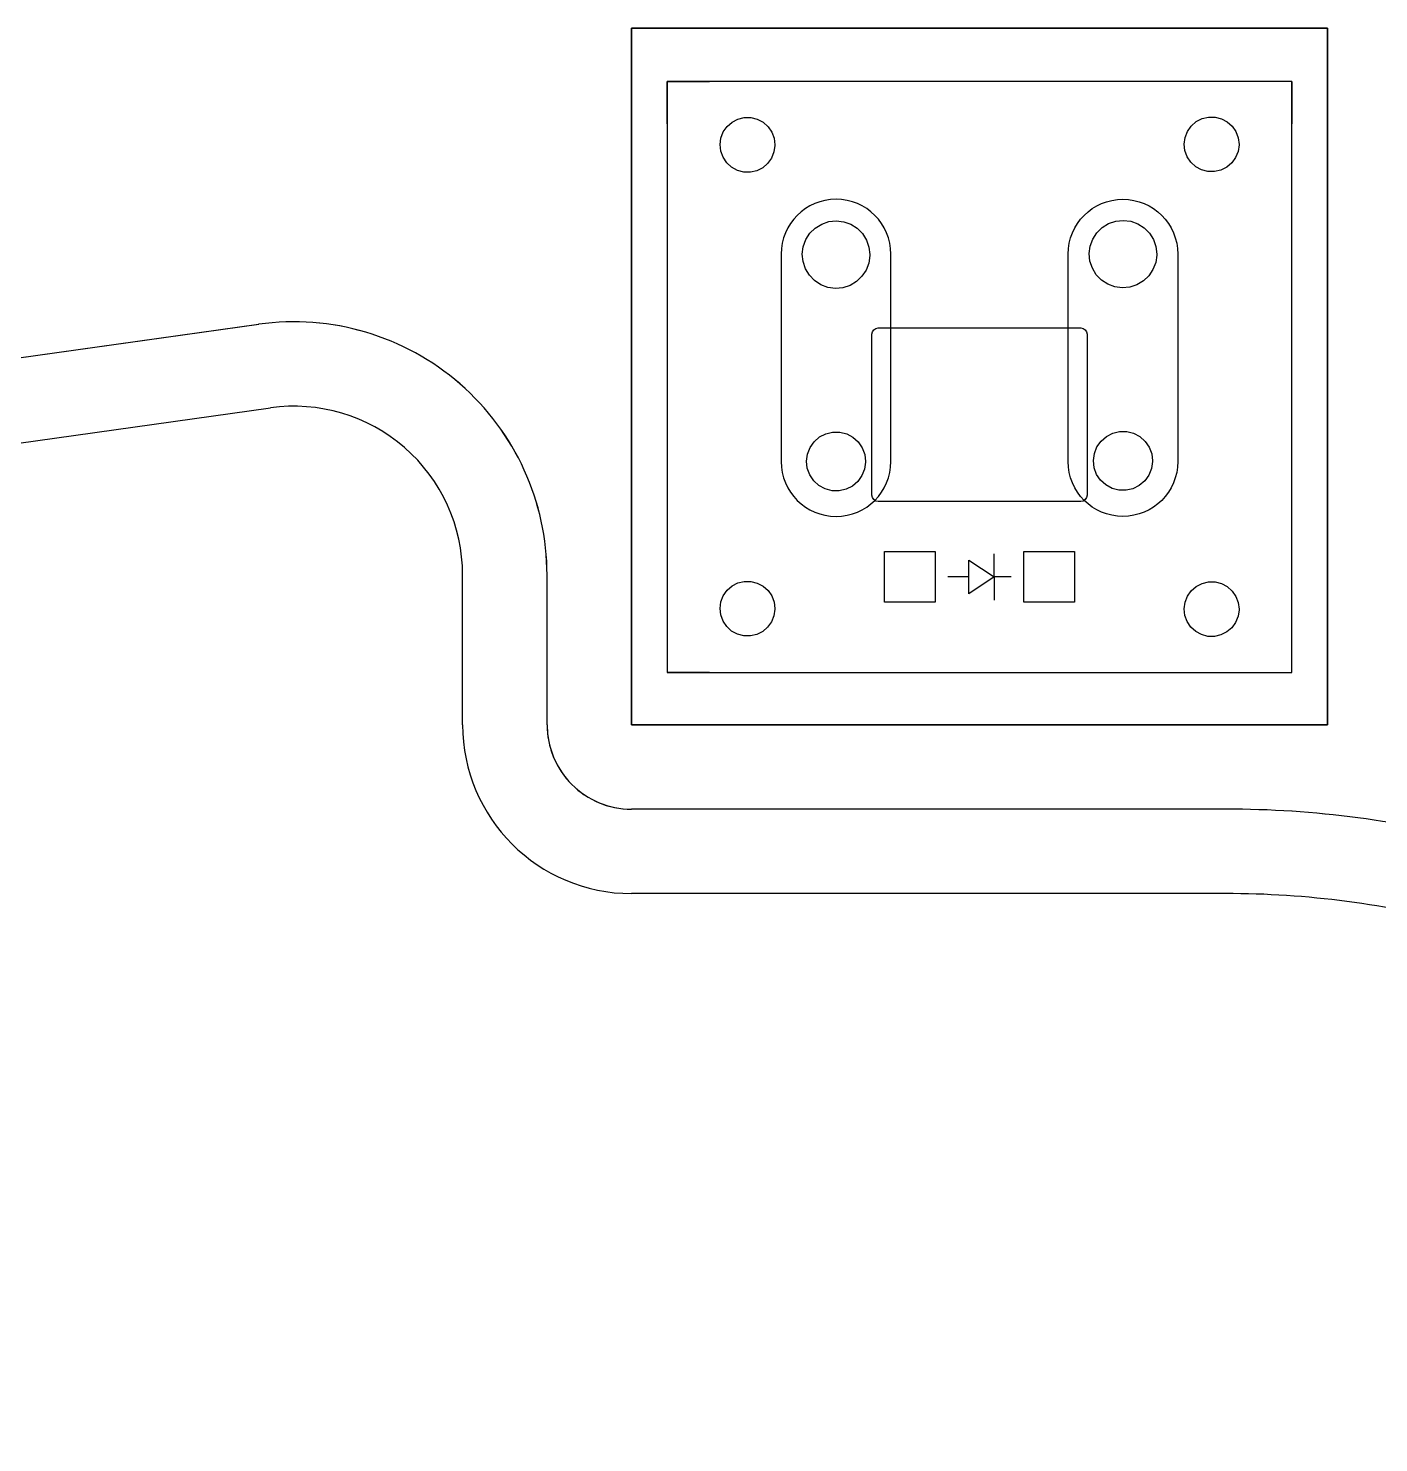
# Model space of a CAD drawing. Header units: inches. Extents: x -4 to 333, y -4 to 107.
# Drawn here: x 60.33 to 92.34, y -2.3 to 31.21 of the extents above; entities that cross this region are included whole.
import ezdxf

# ---------------------------------------------------------------- set-up
doc = ezdxf.new("R2010")
doc.units = ezdxf.units.IN
doc.header["$MEASUREMENT"] = 0
doc.layers.get('0').update_dxf_attribs({"color": 1})
for name, color, linetype in [('KICAD_EXPORT', 12, 'Continuous'), ('OUTLINE_CASE', 5, 'Continuous'), ('OUTLINE_CURVED', 6, 'Continuous')]:
    doc.layers.add(name, color=color, linetype=linetype)

# ---------------------------------------------------------------- blocks, each defined once
blk = doc.blocks.new('switch')
for points in [[(75.655, 33.601), (75.655, 17.101), (92.155, 17.101), (92.155, 33.601), (75.655, 33.601)], [(76.505, 32.339), (76.505, 18.339), (91.305, 18.339), (91.305, 32.339), (76.505, 32.339)]]:
    blk.add_lwpolyline(points)
for points in [[(79.205, 28.25), (79.205, 23.336, 1), (81.805, 23.336), (81.805, 28.25, 1)], [(88.605, 28.25), (88.605, 23.336, -1), (86.005, 23.336), (86.005, 28.25, -1)]]:
    blk.add_lwpolyline(points, format="xyb", close=True)

msp = doc.modelspace()

# ---------------------------------------------------------------- linework, layer by layer
at = {"layer": 'KICAD_EXPORT', "linetype": 'Continuous'}
for p, q in [((74.629, 31.212), (91.129, 31.212)), ((74.629, 14.712), (74.629, 31.212)), ((91.129, 31.212), (91.129, 14.712)), ((75.479, 28.95), (75.479, 29.95)), ((75.479, 29.95), (76.479, 29.95)), ((90.279, 29.95), (89.279, 29.95)), ((90.279, 29.95), (90.279, 28.95)), ((76.806, 28.757), (76.896, 28.885)), ((76.806, 28.757), (76.896, 28.885)), ((76.896, 28.885), (77.014, 28.988)), ((76.896, 28.885), (77.014, 28.988)), ((77.014, 28.988), (77.152, 29.059)), ((77.014, 28.988), (77.152, 29.059)), ((77.152, 29.059), (77.304, 29.096)), ((77.152, 29.059), (77.304, 29.096)), ((77.304, 29.096), (77.46, 29.095)), ((77.304, 29.096), (77.46, 29.095)), ((77.46, 29.095), (77.612, 29.057)), ((77.46, 29.095), (77.612, 29.057)), ((77.612, 29.057), (77.75, 28.984)), ((77.612, 29.057), (77.75, 28.984)), ((77.75, 28.984), (77.866, 28.88)), ((77.75, 28.984), (77.866, 28.88)), ((77.866, 28.88), (77.955, 28.751)), ((77.866, 28.88), (77.955, 28.751)), ((87.806, 28.769), (87.896, 28.897)), ((87.806, 28.769), (87.896, 28.897)), ((87.896, 28.897), (88.014, 29)), ((87.896, 28.897), (88.014, 29)), ((88.014, 29), (88.152, 29.071)), ((88.014, 29), (88.152, 29.071)), ((88.152, 29.071), (88.304, 29.108)), ((88.152, 29.071), (88.304, 29.108)), ((88.304, 29.108), (88.46, 29.107)), ((88.304, 29.108), (88.46, 29.107)), ((88.46, 29.107), (88.612, 29.069)), ((88.46, 29.107), (88.612, 29.069)), ((88.612, 29.069), (88.75, 28.996)), ((88.612, 29.069), (88.75, 28.996)), ((88.75, 28.996), (88.866, 28.892)), ((88.75, 28.996), (88.866, 28.892)), ((88.866, 28.892), (88.955, 28.763)), ((88.866, 28.892), (88.955, 28.763)), ((76.729, 28.457), (76.749, 28.612)), ((76.729, 28.457), (76.749, 28.612)), ((76.749, 28.612), (76.806, 28.757)), ((76.749, 28.612), (76.806, 28.757)), ((77.955, 28.751), (78.01, 28.605)), ((77.955, 28.751), (78.01, 28.605)), ((78.01, 28.605), (78.029, 28.45)), ((78.01, 28.605), (78.029, 28.45)), ((87.729, 28.469), (87.749, 28.624)), ((87.729, 28.469), (87.749, 28.624)), ((87.749, 28.624), (87.806, 28.769)), ((87.749, 28.624), (87.806, 28.769)), ((88.955, 28.763), (89.01, 28.617)), ((88.955, 28.763), (89.01, 28.617)), ((89.01, 28.617), (89.029, 28.462)), ((89.01, 28.617), (89.029, 28.462)), ((76.746, 28.301), (76.729, 28.457)), ((76.746, 28.301), (76.729, 28.457)), ((76.8, 28.155), (76.746, 28.301)), ((76.8, 28.155), (76.746, 28.301)), ((76.887, 28.025), (76.8, 28.155)), ((76.887, 28.025), (76.8, 28.155)), ((78.007, 28.282), (77.948, 28.137)), ((78.007, 28.282), (77.948, 28.137)), ((78.029, 28.436), (78.007, 28.282)), ((78.029, 28.436), (78.007, 28.282)), ((78.029, 28.45), (78.029, 28.436)), ((78.029, 28.45), (78.029, 28.436)), ((87.746, 28.314), (87.729, 28.469)), ((87.746, 28.314), (87.729, 28.469)), ((87.8, 28.167), (87.746, 28.314)), ((87.8, 28.167), (87.746, 28.314)), ((87.887, 28.038), (87.8, 28.167)), ((87.887, 28.038), (87.8, 28.167)), ((89.007, 28.294), (88.949, 28.149)), ((89.007, 28.294), (88.949, 28.149)), ((89.029, 28.449), (89.007, 28.294)), ((89.029, 28.449), (89.007, 28.294)), ((89.029, 28.462), (89.029, 28.449)), ((89.029, 28.462), (89.029, 28.449)), ((77.002, 27.92), (76.887, 28.025)), ((77.002, 27.92), (76.887, 28.025)), ((77.14, 27.846), (77.002, 27.92)), ((77.14, 27.846), (77.002, 27.92)), ((77.291, 27.806), (77.14, 27.846)), ((77.291, 27.806), (77.14, 27.846)), ((77.599, 27.838), (77.447, 27.803)), ((77.599, 27.838), (77.447, 27.803)), ((77.739, 27.909), (77.599, 27.838)), ((77.739, 27.909), (77.599, 27.838)), ((77.857, 28.01), (77.739, 27.909)), ((77.857, 28.01), (77.739, 27.909)), ((77.948, 28.137), (77.857, 28.01)), ((77.948, 28.137), (77.857, 28.01)), ((88.002, 27.932), (87.887, 28.038)), ((88.002, 27.932), (87.887, 28.038)), ((88.14, 27.858), (88.002, 27.932)), ((88.14, 27.858), (88.002, 27.932)), ((88.291, 27.818), (88.14, 27.858)), ((88.291, 27.818), (88.14, 27.858)), ((88.447, 27.816), (88.291, 27.818)), ((88.447, 27.816), (88.291, 27.818)), ((88.599, 27.851), (88.447, 27.816)), ((88.599, 27.851), (88.447, 27.816)), ((88.739, 27.921), (88.599, 27.851)), ((88.739, 27.921), (88.599, 27.851)), ((88.857, 28.022), (88.739, 27.921)), ((88.857, 28.022), (88.739, 27.921)), ((88.949, 28.149), (88.857, 28.022)), ((88.949, 28.149), (88.857, 28.022)), ((77.447, 27.803), (77.291, 27.806)), ((77.447, 27.803), (77.291, 27.806)), ((78.859, 26.356), (78.986, 26.48)), ((78.986, 26.48), (79.138, 26.574)), ((79.138, 26.574), (79.307, 26.631)), ((79.307, 26.631), (79.484, 26.65)), ((79.484, 26.65), (79.662, 26.629)), ((79.662, 26.629), (79.83, 26.569)), ((79.83, 26.569), (79.98, 26.473)), ((85.659, 26.368), (85.786, 26.493)), ((85.786, 26.493), (85.938, 26.586)), ((85.938, 26.586), (86.107, 26.644)), ((86.107, 26.644), (86.284, 26.662)), ((86.284, 26.662), (86.462, 26.641)), ((86.462, 26.641), (86.63, 26.581)), ((86.63, 26.581), (86.78, 26.486)), ((86.78, 26.486), (86.906, 26.359)), ((78.701, 26.038), (78.762, 26.206)), ((78.762, 26.206), (78.859, 26.356)), ((79.98, 26.473), (80.106, 26.347)), ((80.106, 26.347), (80.2, 26.196)), ((80.2, 26.196), (80.259, 26.027)), ((85.501, 26.05), (85.562, 26.218)), ((85.562, 26.218), (85.659, 26.368)), ((86.906, 26.359), (87, 26.208)), ((87, 26.208), (87.059, 26.039)), ((78.679, 25.861), (78.701, 26.038)), ((78.696, 25.684), (78.679, 25.861)), ((80.279, 25.828), (80.254, 25.651)), ((80.259, 26.027), (80.279, 25.85)), ((80.279, 25.85), (80.279, 25.828)), ((85.479, 25.873), (85.501, 26.05)), ((85.496, 25.696), (85.479, 25.873)), ((87.079, 25.84), (87.054, 25.663)), ((87.059, 26.039), (87.079, 25.862)), ((87.079, 25.862), (87.079, 25.84)), ((78.753, 25.514), (78.696, 25.684)), ((78.845, 25.362), (78.753, 25.514)), ((80.19, 25.484), (80.092, 25.336)), ((80.254, 25.651), (80.19, 25.484)), ((85.553, 25.527), (85.496, 25.696)), ((85.645, 25.374), (85.553, 25.527)), ((86.99, 25.497), (86.892, 25.348)), ((87.054, 25.663), (86.99, 25.497)), ((78.969, 25.234), (78.845, 25.362)), ((79.118, 25.136), (78.969, 25.234)), ((79.285, 25.074), (79.118, 25.136)), ((79.963, 25.213), (79.809, 25.121)), ((80.092, 25.336), (79.963, 25.213)), ((85.769, 25.246), (85.645, 25.374)), ((85.918, 25.148), (85.769, 25.246)), ((86.085, 25.086), (85.918, 25.148)), ((86.609, 25.134), (86.44, 25.079)), ((86.763, 25.225), (86.609, 25.134)), ((86.892, 25.348), (86.763, 25.225)), ((79.462, 25.05), (79.285, 25.074)), ((79.64, 25.066), (79.462, 25.05)), ((79.809, 25.121), (79.64, 25.066)), ((86.262, 25.062), (86.085, 25.086)), ((86.44, 25.079), (86.262, 25.062)), ((26.45, 18.671), (65.794, 24.2)), ((80.329, 23.962), (80.34, 24.019)), ((80.329, 23.962), (80.34, 24.019)), ((80.329, 20.15), (80.329, 23.962)), ((80.329, 20.15), (80.329, 23.962)), ((80.34, 24.019), (80.373, 24.068)), ((80.34, 24.019), (80.373, 24.068)), ((80.373, 24.068), (80.422, 24.101)), ((80.373, 24.068), (80.422, 24.101)), ((80.422, 24.101), (80.479, 24.112)), ((80.422, 24.101), (80.479, 24.112)), ((80.479, 24.112), (85.279, 24.112)), ((80.479, 24.112), (85.279, 24.112)), ((85.279, 24.112), (85.336, 24.101)), ((85.279, 24.112), (85.336, 24.101)), ((85.336, 24.101), (85.385, 24.068)), ((85.336, 24.101), (85.385, 24.068)), ((85.385, 24.068), (85.417, 24.019)), ((85.385, 24.068), (85.417, 24.019)), ((85.417, 24.019), (85.429, 23.962)), ((85.417, 24.019), (85.429, 23.962)), ((85.429, 23.962), (85.429, 20.15)), ((85.429, 23.962), (85.429, 20.15)), ((78.959, 21.418), (79.085, 21.529)), ((79.085, 21.529), (79.235, 21.606)), ((79.235, 21.606), (79.398, 21.645)), ((79.398, 21.645), (79.567, 21.644)), ((79.567, 21.644), (79.73, 21.603)), ((79.73, 21.603), (79.878, 21.525)), ((79.878, 21.525), (80.004, 21.413)), ((85.759, 21.431), (85.885, 21.541)), ((85.885, 21.541), (86.035, 21.618)), ((86.035, 21.618), (86.198, 21.658)), ((86.198, 21.658), (86.367, 21.657)), ((86.367, 21.657), (86.53, 21.616)), ((86.53, 21.616), (86.678, 21.537)), ((86.678, 21.537), (86.804, 21.425)), ((78.779, 20.957), (78.801, 21.124)), ((78.801, 21.124), (78.862, 21.281)), ((78.862, 21.281), (78.959, 21.418)), ((80.004, 21.413), (80.099, 21.274)), ((80.099, 21.274), (80.159, 21.117)), ((80.159, 21.117), (80.179, 20.95)), ((85.579, 20.97), (85.601, 21.136)), ((85.601, 21.136), (85.662, 21.293)), ((85.662, 21.293), (85.759, 21.431)), ((86.804, 21.425), (86.899, 21.287)), ((86.899, 21.287), (86.959, 21.129)), ((86.959, 21.129), (86.979, 20.962)), ((78.797, 20.79), (78.779, 20.957)), ((78.855, 20.632), (78.797, 20.79)), ((80.179, 20.935), (80.155, 20.769)), ((80.179, 20.95), (80.179, 20.935)), ((85.597, 20.802), (85.579, 20.97)), ((85.655, 20.644), (85.597, 20.802)), ((86.955, 20.781), (86.892, 20.625)), ((86.979, 20.948), (86.955, 20.781)), ((86.979, 20.962), (86.979, 20.948)), ((78.949, 20.493), (78.855, 20.632)), ((79.073, 20.379), (78.949, 20.493)), ((79.994, 20.476), (79.866, 20.367)), ((80.092, 20.613), (79.994, 20.476)), ((80.155, 20.769), (80.092, 20.613)), ((85.749, 20.505), (85.655, 20.644)), ((85.873, 20.392), (85.749, 20.505)), ((86.794, 20.488), (86.666, 20.379)), ((86.892, 20.625), (86.794, 20.488)), ((79.221, 20.299), (79.073, 20.379)), ((79.384, 20.256), (79.221, 20.299)), ((79.552, 20.254), (79.384, 20.256)), ((79.716, 20.291), (79.552, 20.254)), ((79.866, 20.367), (79.716, 20.291)), ((80.34, 20.092), (80.329, 20.15)), ((80.34, 20.092), (80.329, 20.15)), ((85.429, 20.15), (85.417, 20.092)), ((85.429, 20.15), (85.417, 20.092)), ((86.021, 20.311), (85.873, 20.392)), ((86.184, 20.269), (86.021, 20.311)), ((86.352, 20.266), (86.184, 20.269)), ((86.516, 20.304), (86.352, 20.266)), ((86.666, 20.379), (86.516, 20.304)), ((80.373, 20.044), (80.34, 20.092)), ((80.373, 20.044), (80.34, 20.092)), ((80.422, 20.011), (80.373, 20.044)), ((80.422, 20.011), (80.373, 20.044)), ((80.479, 20), (80.422, 20.011)), ((80.479, 20), (80.422, 20.011)), ((85.279, 20), (80.479, 20)), ((85.279, 20), (80.479, 20)), ((85.336, 20.011), (85.279, 20)), ((85.336, 20.011), (85.279, 20)), ((85.385, 20.044), (85.336, 20.011)), ((85.385, 20.044), (85.336, 20.011)), ((85.417, 20.092), (85.385, 20.044)), ((85.417, 20.092), (85.385, 20.044)), ((80.629, 17.612), (80.629, 18.812)), ((80.629, 18.812), (81.829, 18.812)), ((80.629, 17.612), (80.629, 18.812)), ((80.629, 18.812), (81.829, 18.812)), ((81.829, 18.812), (81.829, 17.612)), ((81.829, 18.812), (81.829, 17.612)), ((83.929, 17.612), (83.929, 18.812)), ((83.929, 18.812), (85.129, 18.812)), ((83.929, 17.612), (83.929, 18.812)), ((83.929, 18.812), (85.129, 18.812)), ((85.129, 18.812), (85.129, 17.612)), ((85.129, 18.812), (85.129, 17.612)), ((82.629, 18.612), (83.229, 18.212)), ((82.629, 17.812), (82.629, 18.612)), ((83.229, 18.212), (83.229, 18.762)), ((72.629, 14.712), (72.629, 18.258)), ((77.152, 18.071), (77.304, 18.108)), ((77.152, 18.071), (77.304, 18.108)), ((77.304, 18.108), (77.46, 18.107)), ((77.304, 18.108), (77.46, 18.107)), ((77.46, 18.107), (77.612, 18.069)), ((77.46, 18.107), (77.612, 18.069)), ((82.629, 18.212), (82.129, 18.212)), ((83.229, 18.212), (82.629, 17.812)), ((83.629, 18.212), (83.229, 18.212)), ((83.229, 18.212), (83.229, 17.662)), ((88.152, 18.059), (88.304, 18.096)), ((88.152, 18.059), (88.304, 18.096)), ((88.304, 18.096), (88.46, 18.095)), ((88.304, 18.096), (88.46, 18.095)), ((76.749, 17.624), (76.806, 17.769)), ((76.749, 17.624), (76.806, 17.769)), ((76.806, 17.769), (76.896, 17.897)), ((76.806, 17.769), (76.896, 17.897)), ((76.896, 17.897), (77.014, 18)), ((76.896, 17.897), (77.014, 18)), ((77.014, 18), (77.152, 18.071)), ((77.014, 18), (77.152, 18.071)), ((77.612, 18.069), (77.75, 17.996)), ((77.612, 18.069), (77.75, 17.996)), ((77.75, 17.996), (77.866, 17.892)), ((77.75, 17.996), (77.866, 17.892)), ((77.866, 17.892), (77.955, 17.763)), ((77.866, 17.892), (77.955, 17.763)), ((77.955, 17.763), (78.01, 17.617)), ((77.955, 17.763), (78.01, 17.617)), ((87.806, 17.757), (87.896, 17.885)), ((87.806, 17.757), (87.896, 17.885)), ((87.896, 17.885), (88.014, 17.988)), ((87.896, 17.885), (88.014, 17.988)), ((88.014, 17.988), (88.152, 18.059)), ((88.014, 17.988), (88.152, 18.059)), ((88.46, 18.095), (88.612, 18.057)), ((88.46, 18.095), (88.612, 18.057)), ((88.612, 18.057), (88.75, 17.984)), ((88.612, 18.057), (88.75, 17.984)), ((88.75, 17.984), (88.866, 17.88)), ((88.75, 17.984), (88.866, 17.88)), ((88.866, 17.88), (88.955, 17.751)), ((88.866, 17.88), (88.955, 17.751)), ((76.729, 17.469), (76.749, 17.624)), ((76.729, 17.469), (76.749, 17.624)), ((76.746, 17.314), (76.729, 17.469)), ((76.746, 17.314), (76.729, 17.469)), ((78.029, 17.449), (78.007, 17.294)), ((78.029, 17.449), (78.007, 17.294)), ((78.01, 17.617), (78.029, 17.462)), ((78.01, 17.617), (78.029, 17.462)), ((78.029, 17.462), (78.029, 17.449)), ((78.029, 17.462), (78.029, 17.449)), ((81.829, 17.612), (80.629, 17.612)), ((81.829, 17.612), (80.629, 17.612)), ((85.129, 17.612), (83.929, 17.612)), ((85.129, 17.612), (83.929, 17.612)), ((87.729, 17.457), (87.749, 17.612)), ((87.729, 17.457), (87.749, 17.612)), ((87.746, 17.301), (87.729, 17.457)), ((87.746, 17.301), (87.729, 17.457)), ((87.749, 17.612), (87.806, 17.757)), ((87.749, 17.612), (87.806, 17.757)), ((88.955, 17.751), (89.01, 17.605)), ((88.955, 17.751), (89.01, 17.605)), ((89.029, 17.436), (89.007, 17.282)), ((89.029, 17.436), (89.007, 17.282)), ((89.01, 17.605), (89.029, 17.45)), ((89.01, 17.605), (89.029, 17.45)), ((89.029, 17.45), (89.029, 17.436)), ((89.029, 17.45), (89.029, 17.436)), ((76.8, 17.167), (76.746, 17.314)), ((76.8, 17.167), (76.746, 17.314)), ((76.887, 17.038), (76.8, 17.167)), ((76.887, 17.038), (76.8, 17.167)), ((77.949, 17.149), (77.857, 17.022)), ((77.949, 17.149), (77.857, 17.022)), ((78.007, 17.294), (77.949, 17.149)), ((78.007, 17.294), (77.949, 17.149)), ((87.8, 17.155), (87.746, 17.301)), ((87.8, 17.155), (87.746, 17.301)), ((87.887, 17.025), (87.8, 17.155)), ((87.887, 17.025), (87.8, 17.155)), ((88.948, 17.137), (88.857, 17.01)), ((88.948, 17.137), (88.857, 17.01)), ((89.007, 17.282), (88.948, 17.137)), ((89.007, 17.282), (88.948, 17.137)), ((75.479, 16.95), (75.479, 15.95)), ((77.002, 16.932), (76.887, 17.038)), ((77.002, 16.932), (76.887, 17.038)), ((77.14, 16.858), (77.002, 16.932)), ((77.14, 16.858), (77.002, 16.932)), ((77.291, 16.818), (77.14, 16.858)), ((77.291, 16.818), (77.14, 16.858)), ((77.447, 16.816), (77.291, 16.818)), ((77.447, 16.816), (77.291, 16.818)), ((77.599, 16.851), (77.447, 16.816)), ((77.599, 16.851), (77.447, 16.816)), ((77.739, 16.921), (77.599, 16.851)), ((77.739, 16.921), (77.599, 16.851)), ((77.857, 17.022), (77.739, 16.921)), ((77.857, 17.022), (77.739, 16.921)), ((88.002, 16.92), (87.887, 17.025)), ((88.002, 16.92), (87.887, 17.025)), ((88.14, 16.846), (88.002, 16.92)), ((88.14, 16.846), (88.002, 16.92)), ((88.291, 16.806), (88.14, 16.846)), ((88.291, 16.806), (88.14, 16.846)), ((88.447, 16.803), (88.291, 16.806)), ((88.447, 16.803), (88.291, 16.806)), ((88.599, 16.838), (88.447, 16.803)), ((88.599, 16.838), (88.447, 16.803)), ((88.739, 16.909), (88.599, 16.838)), ((88.739, 16.909), (88.599, 16.838)), ((88.857, 17.01), (88.739, 16.909)), ((88.857, 17.01), (88.739, 16.909)), ((90.279, 15.95), (90.279, 16.95)), ((76.479, 15.95), (75.479, 15.95)), ((89.279, 15.95), (90.279, 15.95)), ((91.129, 14.712), (74.629, 14.712)), ((88.715, 12.712), (74.629, 12.712))]:
    msp.add_line(p, q, dxfattribs=at)
at = {"layer": 'KICAD_EXPORT'}
for centre, radius, start, end in [((66.629, 18.258), 6, 0.0004, 97.9997), ((74.629, 14.712), 2, 179.998, 270.0026), ((88.715, -11.289), 24.001, 75.0007, 89.9998)]:
    msp.add_arc(centre, radius, start, end, dxfattribs=at)
at = {"layer": 'OUTLINE_CASE'}
for p, q in [((26.728, 16.69), (66.072, 22.219)), ((70.628, 14.712), (70.628, 18.258))]:
    msp.add_line(p, q, dxfattribs=at)
msp.add_lwpolyline([(123.186, -2.299), (110.988, 4.744, 0.065545), (105.682, 6.942), (94.408, 9.962, 0.065542), (88.714, 10.712), (74.628, 10.712)], format="xyb", dxfattribs=at)
for centre, start, end in [((66.628, 18.258), 0, 97.9998), ((74.628, 14.712), 180, 270)]:
    msp.add_arc(centre, 4, start, end, dxfattribs=at)
at = {"layer": 'OUTLINE_CURVED'}
for p, q in [((26.45, 18.67), (65.793, 24.2)), ((72.628, 14.712), (72.628, 18.258)), ((88.714, 12.712), (74.628, 12.712))]:
    msp.add_line(p, q, dxfattribs=at)
for centre, radius, start, end in [((66.628, 18.258), 6, 0, 97.9998), ((74.628, 14.712), 2, 180, 270), ((88.714, -11.288), 24, 75.0003, 90)]:
    msp.add_arc(centre, radius, start, end, dxfattribs=at)

# ---------------------------------------------------------------- block references
msp.add_blockref('switch', (-1.027, -2.389))

doc.saveas('drawing.dxf')
